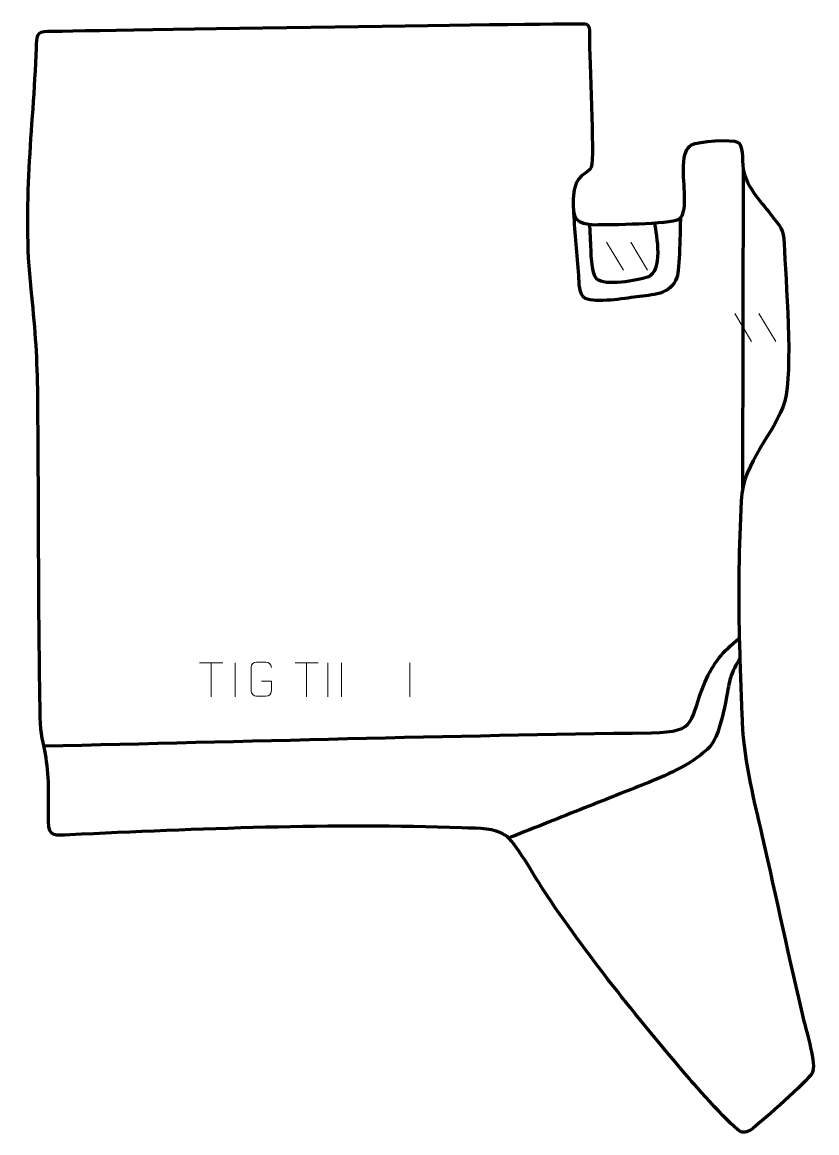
# Model space of a CAD drawing. Header units: millimetres. Extents: x -559 to 23, y 162 to 976.
import ezdxf

# ---------------------------------------------------------------- set-up
doc = ezdxf.new("R2010")
doc.units = ezdxf.units.MM
doc.header["$MEASUREMENT"] = 0
doc.layers.add('layer 2', color=7, linetype='Continuous')
doc.layers.add('layer 3', color=7, linetype='Continuous')

msp = doc.modelspace()

# ---------------------------------------------------------------- linework, layer by layer
at = {"layer": 'layer 2', "color": 140, "lineweight": 158}
msp.add_open_spline([(-30.7676, 634.5864), (-30.7676, 634.5864), (-30.2598, 869.4002), (-30.2598, 869.4002)], degree=3, dxfattribs=at)
for points, knots in [([(-76.4776, 832.5151), (-76.763, 824.4911), (-76.9593, 793.9669), (-79.0257, 788.6642), (-79.0257, 788.6642), (-84.1377, 775.5461), (-96.944, 776.1924), (-108.7556, 774.468), (-108.7556, 774.468), (-117.9542, 773.1251), (-137.9006, 769.9927), (-146.2831, 773.2939), (-146.2831, 773.2939), (-151.0406, 776.0737), (-150.5954, 784.9586), (-151.0291, 790.1522), (-151.0291, 790.1522), (-152.3107, 805.4978), (-153.4952, 820.7699), (-154.6372, 836.1255)], [0, 0, 0, 0, 0.16666667, 0.16666667, 0.16666667, 0.16666667, 0.33333333, 0.33333333, 0.33333333, 0.33333333, 0.5, 0.5, 0.5, 0.5, 0.66666667, 0.66666667, 0.66666667, 0.66666667, 1, 1, 1, 1]), ([(-95.4234, 828.6724), (-94.1233, 819.0921), (-88.7243, 793.29), (-100.71, 788.9141), (-100.71, 788.9141), (-107.5961, 786.4), (-132.2205, 782.1172), (-137.8089, 787.4911), (-137.8089, 787.4911), (-141.9834, 791.5054), (-141.8884, 808.5503), (-142.1828, 814.1723), (-142.1828, 814.1723), (-142.417, 818.6434), (-142.6184, 823.1142), (-142.8221, 827.5866)], [0, 0, 0, 0, 0.2, 0.2, 0.2, 0.2, 0.4, 0.4, 0.4, 0.4, 0.6, 0.6, 0.6, 0.6, 1, 1, 1, 1]), ([(-542.969, 445.2702), (-394.556, 448.5099), (-246.158, 452.9667), (-97.7193, 454.8625), (-97.7193, 454.8625), (-62.7583, 455.309), (-70.4009, 464.3623), (-58.5865, 491.7669), (-58.5865, 491.7669), (-52.172, 506.6458), (-45.6209, 513.9649), (-33.3614, 524.2703)], [0, 0, 0, 0, 0.25, 0.25, 0.25, 0.25, 0.5, 0.5, 0.5, 0.5, 1, 1, 1, 1]), ([(-32.9053, 509.2363), (-41.7779, 494.679), (-40.07, 493.0661), (-43.4731, 476.939), (-43.4731, 476.939), (-45.2636, 468.4541), (-48.8124, 452.0653), (-54.2286, 445.5191), (-54.2286, 445.5191), (-54.2286, 445.5191), (-54.9434, 444.6552), (-54.9434, 444.6552), (-54.9434, 444.6552), (-65.1969, 433.4385), (-85.5487, 424.1408), (-99.646, 418.4941), (-99.646, 418.4941), (-106.5759, 415.7399), (-113.5061, 412.9866), (-120.4359, 410.2321), (-120.4359, 410.2321), (-138.0078, 403.2472), (-155.5798, 396.2623), (-173.1517, 389.2774), (-173.1517, 389.2774), (-182.4001, 385.6012), (-191.6485, 381.9249), (-200.8968, 378.2486), (-200.8968, 378.2486), (-200.8968, 378.2486), (-202.2841, 377.6972), (-202.2841, 377.6972)], [0, 0, 0, 0, 0.11111111, 0.11111111, 0.11111111, 0.11111111, 0.22222222, 0.22222222, 0.22222222, 0.22222222, 0.33333333, 0.33333333, 0.33333333, 0.33333333, 0.44444444, 0.44444444, 0.44444444, 0.44444444, 0.55555556, 0.55555556, 0.55555556, 0.55555556, 0.66666667, 0.66666667, 0.66666667, 0.66666667, 0.77777778, 0.77777778, 0.77777778, 0.77777778, 1, 1, 1, 1])]:
    msp.add_open_spline(points, degree=3, knots=knots, dxfattribs=at)
at = {"layer": 'layer 3', "color": 242, "lineweight": 158}
msp.add_open_spline([(-32.0355, 624.9338), (-30.7275, 654.0563), (-7.0845, 673.9031), (-0.0419, 698.0198), (-0.0419, 698.0198), (6.2347, 719.5137), (0.4771, 787.6389), (-0.3983, 813.2289), (-0.3983, 813.2289), (-0.7897, 824.6724), (-3.3714, 825.8079), (-10.2304, 834.8118), (-10.2304, 834.8118), (-18.0634, 844.8112), (-30.1679, 857.546), (-30.7224, 870.7598), (-30.7224, 870.7598), (-31.173, 881.4827), (-31.5212, 886.0491), (-34.5403, 887.8644), (-34.5403, 887.8644), (-38.3043, 890.1278), (-63.5934, 888.7834), (-68.2696, 885.9415), (-68.2696, 885.9415), (-72.0406, 883.6496), (-73.7292, 879.2426), (-74.2765, 870.6313), (-74.2765, 870.6313), (-74.8692, 861.3041), (-71.4442, 841.026), (-75.2784, 834.1798), (-75.2784, 834.1798), (-76.1059, 832.7022), (-76.7389, 832.1838), (-78.072, 831.2179), (-78.072, 831.2179), (-83.5377, 827.8947), (-129.2231, 827.4499), (-138.7714, 827.3897), (-138.7714, 827.3897), (-153.3922, 827.6184), (-155.7527, 831.843), (-155.008, 846.3907), (-155.008, 846.3907), (-153.9739, 866.5924), (-143.8265, 863.7031), (-141.8241, 869.6191), (-141.8241, 869.6191), (-139.2762, 877.1466), (-143.3443, 948.9762), (-143.1124, 966.0157), (-143.1124, 966.0157), (-143.0256, 971.7745), (-143.0688, 973.3283), (-145.3014, 974.4366), (-145.3014, 974.4366), (-148.1041, 975.8279), (-502.8863, 969.6561), (-539.8985, 969.2391), (-539.8985, 969.2391), (-548.7426, 969.1395), (-548.028, 965.2126), (-548.2281, 957.1117), (-548.2281, 957.1117), (-550.7977, 895.9367), (-558.7525, 841.9328), (-552.2258, 780.0358), (-552.2258, 780.0358), (-549.5548, 754.7049), (-547.7417, 732.4804), (-547.4329, 706.9342), (-547.4329, 706.9342), (-546.5253, 626.6804), (-547.1122, 546.3569), (-545.5242, 466.123), (-545.5242, 466.123), (-545.1919, 453.548), (-543.3495, 448.2608), (-541.2923, 436.4257), (-541.2923, 436.4257), (-538.7011, 421.5187), (-539.6165, 404.8769), (-539.5522, 389.7387), (-539.5522, 389.7387), (-539.5031, 378.1719), (-534.3587, 379.5683), (-523.9116, 380.0806), (-523.9116, 380.0806), (-431.5543, 384.4161), (-329.1935, 388.6252), (-236.9829, 385.2102), (-236.9829, 385.2102), (-222.2515, 384.6647), (-213.3235, 385.0468), (-204.8705, 379.8779), (-204.8705, 379.8779), (-197.8084, 375.5595), (-182.9975, 348.8571), (-177.3366, 340.282), (-177.3366, 340.282), (-144.9822, 291.3764), (-108.8786, 247.2231), (-71.0869, 202.5334), (-71.0869, 202.5334), (-66.4881, 197.1586), (-36.9408, 163.8553), (-32.1487, 162.3961), (-32.1487, 162.3961), (-29.5449, 161.6033), (-26.6556, 162.2095), (-23.0902, 165.1017), (-23.0902, 165.1017), (-15.5057, 171.2544), (15.9775, 198.8561), (20.0985, 205.3657), (20.0985, 205.3657), (23.4299, 211.5168), (15.7676, 236.0298), (13.9233, 243.5488), (13.9233, 243.5488), (3.2866, 288.5788), (-6.2279, 333.6593), (-16.5186, 378.708), (-16.5186, 378.708), (-23.9723, 411.2294), (-30.4246, 435.5214), (-31.5538, 469.4516), (-31.5538, 469.4516), (-32.1603, 487.6778), (-32.8504, 506.0622), (-33.3614, 524.2703), (-33.3614, 524.2703), (-34.3018, 557.7792), (-33.5255, 591.45), (-32.0355, 624.9338)], degree=3, knots=[0, 0, 0, 0, 0.02857143, 0.02857143, 0.02857143, 0.02857143, 0.05714286, 0.05714286, 0.05714286, 0.05714286, 0.08571429, 0.08571429, 0.08571429, 0.08571429, 0.11428571, 0.11428571, 0.11428571, 0.11428571, 0.14285714, 0.14285714, 0.14285714, 0.14285714, 0.17142857, 0.17142857, 0.17142857, 0.17142857, 0.2, 0.2, 0.2, 0.2, 0.22857143, 0.22857143, 0.22857143, 0.22857143, 0.25714286, 0.25714286, 0.25714286, 0.25714286, 0.28571429, 0.28571429, 0.28571429, 0.28571429, 0.31428571, 0.31428571, 0.31428571, 0.31428571, 0.34285714, 0.34285714, 0.34285714, 0.34285714, 0.37142857, 0.37142857, 0.37142857, 0.37142857, 0.4, 0.4, 0.4, 0.4, 0.42857143, 0.42857143, 0.42857143, 0.42857143, 0.45714286, 0.45714286, 0.45714286, 0.45714286, 0.48571429, 0.48571429, 0.48571429, 0.48571429, 0.51428571, 0.51428571, 0.51428571, 0.51428571, 0.54285714, 0.54285714, 0.54285714, 0.54285714, 0.57142857, 0.57142857, 0.57142857, 0.57142857, 0.6, 0.6, 0.6, 0.6, 0.62857143, 0.62857143, 0.62857143, 0.62857143, 0.65714286, 0.65714286, 0.65714286, 0.65714286, 0.68571429, 0.68571429, 0.68571429, 0.68571429, 0.71428571, 0.71428571, 0.71428571, 0.71428571, 0.74285714, 0.74285714, 0.74285714, 0.74285714, 0.77142857, 0.77142857, 0.77142857, 0.77142857, 0.8, 0.8, 0.8, 0.8, 0.82857143, 0.82857143, 0.82857143, 0.82857143, 0.85714286, 0.85714286, 0.85714286, 0.85714286, 0.88571429, 0.88571429, 0.88571429, 0.88571429, 0.91428571, 0.91428571, 0.91428571, 0.91428571, 0.94285714, 0.94285714, 0.94285714, 0.94285714, 1, 1, 1, 1], dxfattribs=at)
at = {"layer": 'layer 3', "color": 250, "lineweight": 9}
for points in [[(-130.6223, 814.5649), (-130.6223, 814.5649), (-118.258, 794.0206), (-118.258, 794.0206)], [(-112.8924, 814.5649), (-112.8924, 814.5649), (-100.5281, 794.0206), (-100.5281, 794.0206)], [(-36.6958, 762.2655), (-36.6958, 762.2655), (-24.3315, 741.7212), (-24.3315, 741.7212)], [(-18.9659, 762.2655), (-18.9659, 762.2655), (-6.6016, 741.7212), (-6.6016, 741.7212)], [(-428.8633, 506.1441), (-428.8633, 506.1441), (-411.8761, 506.1441), (-411.8761, 506.1441)], [(-420.3695, 481.2141), (-420.3695, 481.2141), (-420.3695, 506.1676), (-420.3695, 506.1676)], [(-402.7308, 506.1779), (-402.7308, 506.1779), (-402.7308, 481.2038), (-402.7308, 481.2038)], [(-358.8633, 506.1441), (-358.8633, 506.1441), (-341.8761, 506.1441), (-341.8761, 506.1441)], [(-350.3695, 481.2141), (-350.3695, 481.2141), (-350.3695, 506.1676), (-350.3695, 506.1676)], [(-334.8564, 506.2337), (-334.8564, 506.2337), (-334.8564, 481.2596), (-334.8564, 481.2596)], [(-324.8564, 506.2337), (-324.8564, 506.2337), (-324.8564, 481.2596), (-324.8564, 481.2596)], [(-274.8564, 506.2337), (-274.8564, 506.2337), (-274.8564, 481.2596), (-274.8564, 481.2596)]]:
    msp.add_open_spline(points, degree=3, dxfattribs=at)
msp.add_open_spline([(-383.3646, 492.7541), (-383.3646, 492.7541), (-376.1965, 492.7541), (-376.1965, 492.7541), (-376.1965, 492.7541), (-376.1965, 492.7541), (-376.1965, 485.586), (-376.1965, 485.586), (-376.1965, 485.586), (-376.3362, 483.2626), (-378.0134, 481.783), (-380.1612, 481.7722), (-380.1612, 481.7722), (-382.493, 481.7726), (-384.825, 481.7726), (-387.1565, 481.7722), (-387.1565, 481.7722), (-389.0814, 481.6668), (-391.0536, 483.5513), (-391.0424, 485.5686), (-391.0424, 485.5686), (-391.042, 491.3387), (-391.042, 497.1084), (-391.0424, 502.8777), (-391.0424, 502.8777), (-391.0382, 505.0158), (-389.2914, 506.735), (-387.1391, 506.7216), (-387.1391, 506.7216), (-384.8134, 506.7216), (-382.4873, 506.7216), (-380.1612, 506.7216), (-380.1612, 506.7216), (-378.2145, 506.757), (-376.2231, 505.2655), (-376.1965, 502.8278)], degree=3, knots=[0, 0, 0, 0, 0.1, 0.1, 0.1, 0.1, 0.2, 0.2, 0.2, 0.2, 0.3, 0.3, 0.3, 0.3, 0.4, 0.4, 0.4, 0.4, 0.5, 0.5, 0.5, 0.5, 0.6, 0.6, 0.6, 0.6, 0.7, 0.7, 0.7, 0.7, 0.8, 0.8, 0.8, 0.8, 1, 1, 1, 1], dxfattribs=at)

doc.saveas('drawing.dxf')
